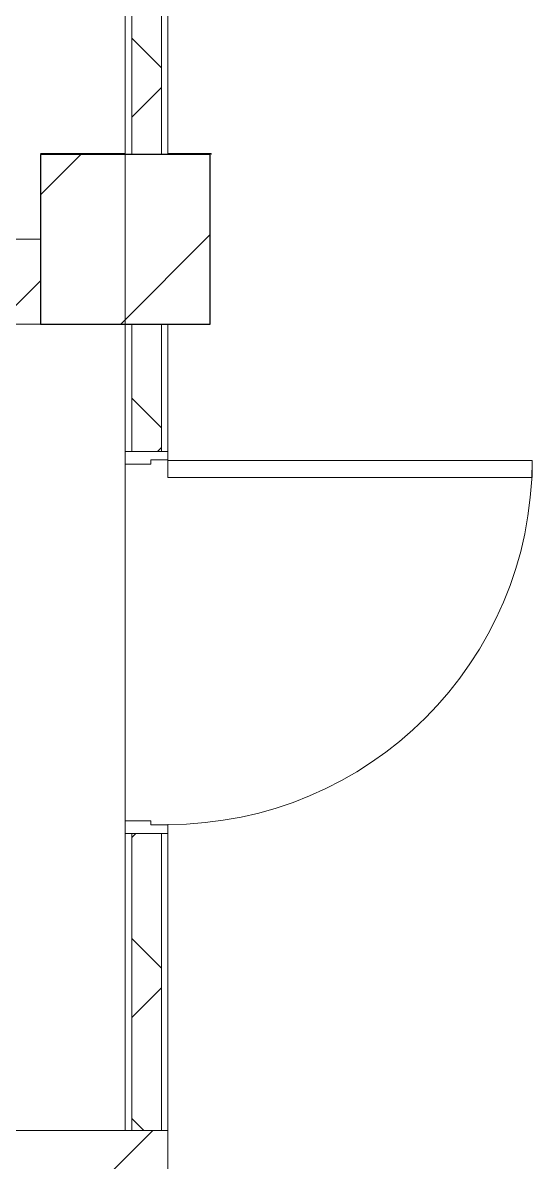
# Model space of a CAD drawing. Header units: millimetres. Extents: x 48966 to 155647, y -43515 to 30475.
# Drawn here: x 63290 to 64490, y 13142 to 15827 of the extents above; entities that cross this region are included whole.
import ezdxf

# ---------------------------------------------------------------- set-up
doc = ezdxf.new("R2010")
doc.units = ezdxf.units.MM
doc.linetypes.add('Осевые', pattern=[6350, 1270, -952.5, 3175, -952.5])
for name, color, linetype, lineweight in [('Двери', 7, 'Continuous', 9), ('Каркас_Импост', 7, 'Continuous', 9), ('Колонны', 7, 'Continuous', 9), ('Колонны-1', 7, 'Continuous', 25), ('Общие ребра', 7, 'Continuous', 9), ('Оси-2', 7, 'Осевые', 9), ('Панель', 7, 'Continuous', 9), ('Перекрытия', 7, 'Continuous', 9), ('Стены', 7, 'Continuous', 9), ('Стены-1', 7, 'Continuous', 18), ('Штриховка разреза', 7, 'Continuous', 9)]:
    doc.layers.add(name, color=color, linetype=linetype, lineweight=lineweight)
pattern_1 = [(45, (0, 0), (-493.914, 493.914), []), (45, (493.9, 0), (-493.914, 493.914), [873.125, -174.625, 6.706, -167.919])]
pattern_2 = [(45, (0, 0), (-212.132, 212.132), []), (135, (0, 0), (-212.132, -212.132), [])]

# ---------------------------------------------------------------- blocks, each defined once
blk = doc.blocks.new('Стена внутренняя26 - Стена внутренняя-525801-План -1-го этажа на отм_ -10_350')
at = {"layer": 'Штриховка разреза'}
h = blk.add_hatch(dxfattribs=at)
h.set_pattern_fill('FP_1', color=256, style=0, pattern_type=2)
h.set_pattern_definition(pattern_1)
h.paths.add_polyline_path([(62631.6, 11017.1), (62831.6, 11017.1), (62831.6, 11617.1), (63631.6, 11617.1), (63631.6, 11817.1), (62831.6, 11817.1), (62831.6, 13017.1), (63631.6, 13017.1), (63631.6, 13217.1), (61631.6, 13217.1), (61631.6, 13017.1), (62631.6, 13017.1), (62631.6, 11476.4)], flags=0)
at = {"layer": 'Стены-1'}
for p, q in [((63631.6, 13217.1), (61631.6, 13217.1)), ((61631.6, 13217.1), (61631.6, 13017.1)), ((63631.6, 13017.1), (63631.6, 13217.1)), ((61631.6, 13017.1), (62631.6, 13017.1)), ((62631.6, 13017.1), (62631.6, 11017.1)), ((62831.6, 11817.1), (62831.6, 13017.1)), ((62831.6, 13017.1), (63631.6, 13017.1)), ((63631.6, 11817.1), (62831.6, 11817.1)), ((63631.6, 11617.1), (63631.6, 11817.1)), ((62831.6, 11017.1), (62831.6, 11617.1)), ((62831.6, 11617.1), (63631.6, 11617.1)), ((62631.6, 11017.1), (62831.6, 11017.1))]:
    blk.add_line(p, q, dxfattribs=at)
blk = doc.blocks.new('Стена внутренняя27 - Стена внутренняя-525825-План -1-го этажа на отм_ -10_350')
at = {"layer": 'Штриховка разреза'}
h = blk.add_hatch(dxfattribs=at)
h.set_pattern_fill('FP_18', color=256, style=0, pattern_type=2)
h.set_pattern_definition([(45, (-1279.04, 0), (-493.914, 493.914), []), (45, (-785.1, 0), (-493.914, 493.914), [873.125, -174.625, 6.706, -167.919])])
h.paths.add_polyline_path([(61321.5, 15117.1), (62052.6, 15117.1), (62052.6, 15317.1), (60052.6, 15317.1), (60052.6, 15117.1)], flags=0)
at = {"layer": 'Стены-1'}
for p, q in [((62052.6, 15317.1), (60052.6, 15317.1)), ((60052.6, 15317.1), (60052.6, 15117.1)), ((62052.6, 15117.1), (62052.6, 15317.1)), ((60052.6, 15117.1), (62052.6, 15117.1))]:
    blk.add_line(p, q, dxfattribs=at)
blk = doc.blocks.new('Колона монолитная104 - Колона монолитная-525849-План -1-го этажа на отм_ -10_350')
at = {"layer": 'Колонны'}
h = blk.add_hatch(dxfattribs=at)
h.set_pattern_fill('FP_1', color=256, style=0, pattern_type=2)
h.set_pattern_definition(pattern_1)
h.paths.add_polyline_path([(63331.6, 15117.1), (63731.6, 15117.1), (63731.6, 15517.1), (63331.6, 15517.1)], flags=0)
at = {"layer": 'Колонны-1'}
for p, q in [((63731.6, 15517.1), (63331.6, 15517.1)), ((63331.6, 15517.1), (63331.6, 15117.1)), ((63731.6, 15117.1), (63731.6, 15517.1)), ((63331.6, 15117.1), (63731.6, 15117.1))]:
    blk.add_line(p, q, dxfattribs=at)
blk = doc.blocks.new('Дверь - Однопольная - ДВ2_21х9-6240736-План -1-го этажа на отм_ -10_350')
at = {"layer": 'Двери'}
for p, q in [((-389, 908), (-429, 908)), ((-429, 908), (-429, 50)), ((-389, 50), (-389, 908)), ((-429, 50), (-389, 50))]:
    blk.add_line(p, q, dxfattribs=at)
blk.add_arc((-429, 50), 858, 360, 90, dxfattribs=at)
at = {"layer": 'Каркас_Импост'}
for p, q in [((-430, 50), (-450, 50)), ((-450, 50), (-450, -50)), ((-430, 10), (-430, 50)), ((450, 50), (430, 50)), ((430, 50), (430, 10)), ((450, -50), (450, 50)), ((-420, 10), (-430, 10)), ((-420, -50), (-420, 10)), ((430, 10), (420, 10)), ((420, 10), (420, -50)), ((-450, -50), (-420, -50)), ((420, -50), (450, -50))]:
    blk.add_line(p, q, dxfattribs=at)
at = {"layer": 'Панель'}
for p, q in [((-429, 908), (-389, 908)), ((-429, 50), (-429, 908)), ((-389, 908), (-389, 50)), ((-389, 50), (-429, 50))]:
    blk.add_line(p, q, dxfattribs=at)

msp = doc.modelspace()

# ---------------------------------------------------------------- hatches: boundary and pattern name
at = {"layer": 'Штриховка разреза'}
h = msp.add_hatch(dxfattribs=at)
h.set_pattern_fill('FP_28', color=256, style=0, pattern_type=2)
h.set_pattern_definition(pattern_2)
h.paths.add_polyline_path([(63616.6, 15517.1), (63616.6, 19267.1), (63546.6, 19267.1), (63546.6, 15517.1)], flags=0)
h = msp.add_hatch(dxfattribs=at)
h.set_pattern_fill('FP_28', color=256, style=0, pattern_type=2)
h.set_pattern_definition(pattern_2)
h.paths.add_polyline_path([(63616.6, 13217.1), (63616.6, 13917.1), (63546.6, 13917.1), (63546.6, 13217.1)], flags=0)
h.paths.add_polyline_path([(63546.6, 14817.1), (63616.6, 14817.1), (63616.6, 15117.1), (63546.6, 15117.1)], flags=0)

# ---------------------------------------------------------------- linework, layer by layer
at = {"layer": 'Общие ребра'}
for p, q in [((63546.6, 19267.1), (63546.6, 15517.1)), ((63616.6, 19267.1), (63616.6, 15517.1)), ((63531.6, 15117.1), (63531.6, 14817.1)), ((63546.6, 15117.1), (63546.6, 14817.1)), ((63616.6, 15117.1), (63616.6, 14817.1)), ((63631.6, 14817.1), (63631.6, 15115.1)), ((63531.6, 13917.1), (63531.6, 13219.1)), ((63546.6, 13917.1), (63546.6, 13217.1)), ((63616.6, 13917.1), (63616.6, 13217.1)), ((63631.6, 13217.1), (63631.6, 13917.1))]:
    msp.add_line(p, q, dxfattribs=at)
at = {"layer": 'Оси-2'}
msp.add_line((63531.6, 25417.1), (63531.6, -41737.8), dxfattribs=at)
at = {"layer": 'Перекрытия'}
for p, q in [((63531.6, 15517.1), (63531.6, 19267.1)), ((63631.6, 19267.1), (63631.6, 15517.1)), ((63331.6, 15317.1), (63331.6, 15517.1)), ((63331.6, 15517.1), (63531.6, 15517.1)), ((63631.6, 15517.1), (63731.6, 15517.1)), ((63731.6, 15517.1), (63731.6, 15117.1)), ((61331.6, 15317.1), (63331.6, 15317.1)), ((63531.6, 15117.1), (61331.6, 15117.1)), ((63531.6, 13217.1), (63531.6, 15117.1)), ((63731.6, 15117.1), (63631.6, 15117.1)), ((63631.6, 15117.1), (63631.6, 14817.1)), ((63631.6, 14817.1), (63531.6, 14817.1)), ((63531.6, 14817.1), (63531.6, 13917.1)), ((63531.6, 13917.1), (63631.6, 13917.1)), ((63631.6, 13917.1), (63631.6, 3717.1)), ((59231.6, 13217.1), (63531.6, 13217.1))]:
    msp.add_line(p, q, dxfattribs=at)
at = {"layer": 'Стены-1'}
for p, q in [((63531.6, 19267.1), (63531.6, 15517.1)), ((63631.6, 15517.1), (63631.6, 19267.1)), ((63529.6, 15519.1), (63331.6, 15519.1)), ((63531.6, 15517.1), (63531.6, 15519.1)), ((63733.6, 15519.1), (63633.6, 15519.1)), ((63733.6, 15517.1), (63733.6, 15519.1)), ((63331.6, 15517.1), (63531.6, 15517.1)), ((63531.6, 15517.1), (63631.6, 15517.1)), ((63633.6, 15517.1), (63731.6, 15517.1)), ((63631.6, 15117.1), (63531.6, 15117.1)), ((63631.6, 15115.1), (63631.6, 15117.1)), ((63531.6, 14817.1), (63631.6, 14817.1)), ((63631.6, 13917.1), (63531.6, 13917.1)), ((63531.6, 13219.1), (63531.6, 13217.1)), ((63531.6, 13217.1), (63631.6, 13217.1))]:
    msp.add_line(p, q, dxfattribs=at)

# ---------------------------------------------------------------- block references
at = {"layer": 'Двери', "rotation": 270}
msp.add_blockref('Дверь - Однопольная - ДВ2_21х9-6240736-План -1-го этажа на отм_ -10_350', (63581.6, 14367.1), dxfattribs=at)
at = {"layer": 'Колонны'}
msp.add_blockref('Колона монолитная104 - Колона монолитная-525849-План -1-го этажа на отм_ -10_350', (0, 0), dxfattribs=at)
at = {"layer": 'Стены'}
for name, p in [('Стена внутренняя27 - Стена внутренняя-525825-План -1-го этажа на отм_ -10_350', (1279, 0)), ('Стена внутренняя26 - Стена внутренняя-525801-План -1-го этажа на отм_ -10_350', (0, 0))]:
    msp.add_blockref(name, p, dxfattribs=at)

doc.saveas('drawing.dxf')
